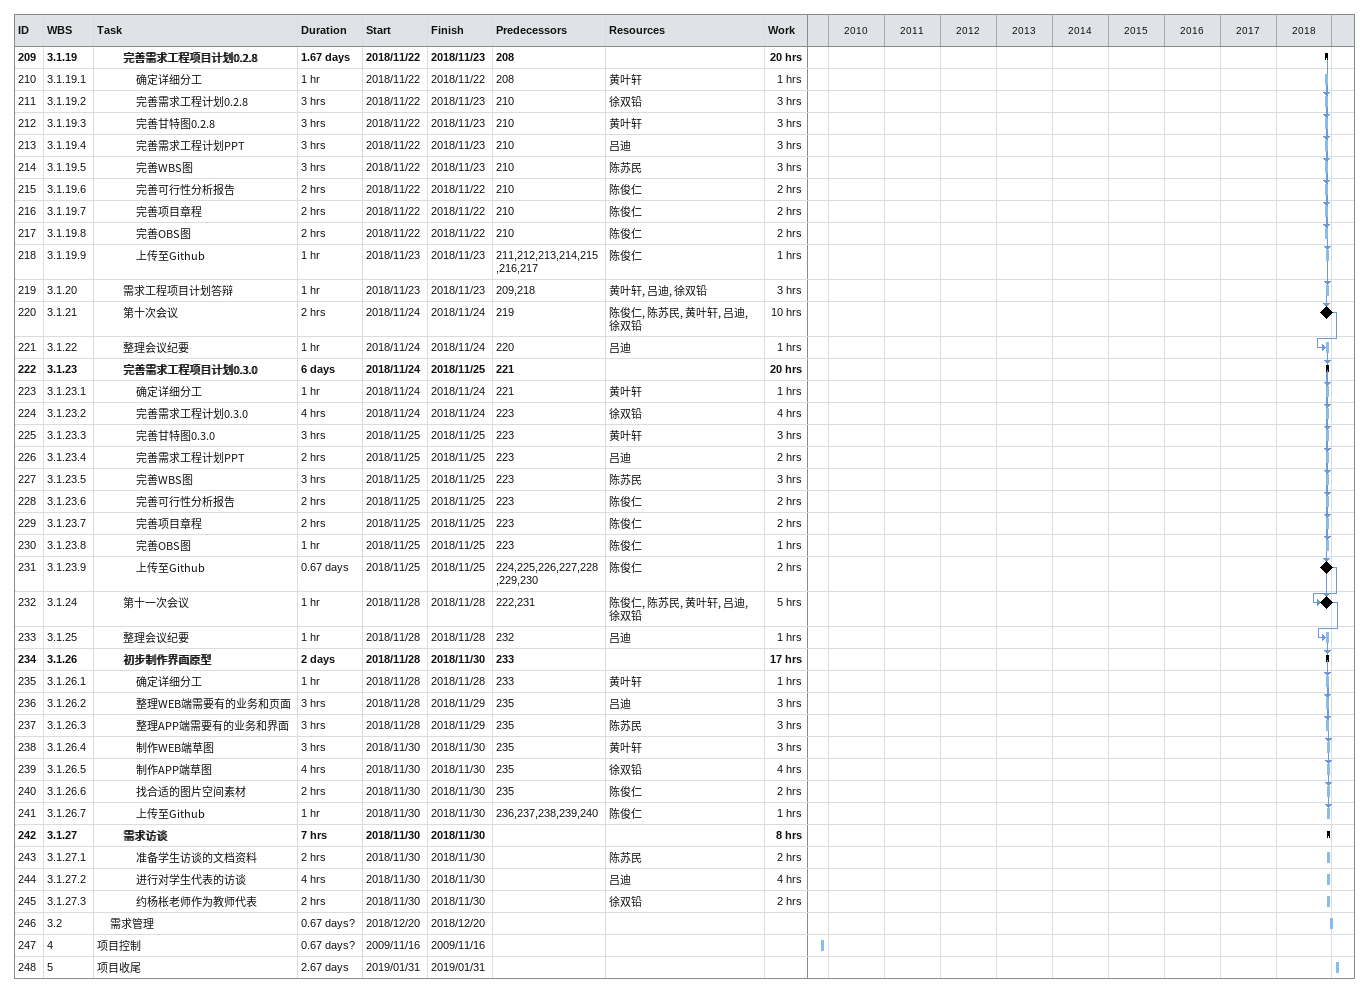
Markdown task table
| ID | WBS | Task | Duration | Start | Finish | Predecessors | Resources | Work (h) |
|---|---|---|---|---|---|---|---|---|
| 209 | 3.1.19 | **完善需求工程项目计划0.2.8** | 1.67d | 2018-11-22 | 2018-11-23 | 208 |  | 20 |
| 210 | 3.1.19.1 | 确定详细分工 | 1h | 2018-11-22 | 2018-11-22 | 208 | 黄叶轩 | 1 |
| 211 | 3.1.19.2 | 完善需求工程计划0.2.8 | 3h | 2018-11-22 | 2018-11-23 | 210 | 徐双铅 | 3 |
| 212 | 3.1.19.3 | 完善甘特图0.2.8 | 3h | 2018-11-22 | 2018-11-23 | 210 | 黄叶轩 | 3 |
| 213 | 3.1.19.4 | 完善需求工程计划PPT | 3h | 2018-11-22 | 2018-11-23 | 210 | 吕迪 | 3 |
| 214 | 3.1.19.5 | 完善WBS图 | 3h | 2018-11-22 | 2018-11-23 | 210 | 陈苏民 | 3 |
| 215 | 3.1.19.6 | 完善可行性分析报告 | 2h | 2018-11-22 | 2018-11-22 | 210 | 陈俊仁 | 2 |
| 216 | 3.1.19.7 | 完善项目章程 | 2h | 2018-11-22 | 2018-11-22 | 210 | 陈俊仁 | 2 |
| 217 | 3.1.19.8 | 完善OBS图 | 2h | 2018-11-22 | 2018-11-22 | 210 | 陈俊仁 | 2 |
| 218 | 3.1.19.9 | 上传至Github | 1h | 2018-11-23 | 2018-11-23 | 211, 212, 213, 214, 215, 216, 217 | 陈俊仁 | 1 |
| 219 | 3.1.20 | 需求工程项目计划答辩 | 1h | 2018-11-23 | 2018-11-23 | 209, 218 | 黄叶轩, 吕迪, 徐双铅 | 3 |
| 220 | 3.1.21 | 第十次会议 | 2h | 2018-11-24 | 2018-11-24 | 219 | 陈俊仁, 陈苏民, 黄叶轩, 吕迪, 徐双铅 | 10 |
| 221 | 3.1.22 | 整理会议纪要 | 1h | 2018-11-24 | 2018-11-24 | 220 | 吕迪 | 1 |
| 222 | 3.1.23 | **完善需求工程项目计划0.3.0** | 6d | 2018-11-24 | 2018-11-25 | 221 |  | 20 |
| 223 | 3.1.23.1 | 确定详细分工 | 1h | 2018-11-24 | 2018-11-24 | 221 | 黄叶轩 | 1 |
| 224 | 3.1.23.2 | 完善需求工程计划0.3.0 | 4h | 2018-11-24 | 2018-11-24 | 223 | 徐双铅 | 4 |
| 225 | 3.1.23.3 | 完善甘特图0.3.0 | 3h | 2018-11-25 | 2018-11-25 | 223 | 黄叶轩 | 3 |
| 226 | 3.1.23.4 | 完善需求工程计划PPT | 2h | 2018-11-25 | 2018-11-25 | 223 | 吕迪 | 2 |
| 227 | 3.1.23.5 | 完善WBS图 | 3h | 2018-11-25 | 2018-11-25 | 223 | 陈苏民 | 3 |
| 228 | 3.1.23.6 | 完善可行性分析报告 | 2h | 2018-11-25 | 2018-11-25 | 223 | 陈俊仁 | 2 |
| 229 | 3.1.23.7 | 完善项目章程 | 2h | 2018-11-25 | 2018-11-25 | 223 | 陈俊仁 | 2 |
| 230 | 3.1.23.8 | 完善OBS图 | 1h | 2018-11-25 | 2018-11-25 | 223 | 陈俊仁 | 1 |
| 231 | 3.1.23.9 | 上传至Github | 0.67d | 2018-11-25 | 2018-11-25 | 224, 225, 226, 227, 228, 229, 230 | 陈俊仁 | 2 |
| 232 | 3.1.24 | 第十一次会议 | 1h | 2018-11-28 | 2018-11-28 | 222, 231 | 陈俊仁, 陈苏民, 黄叶轩, 吕迪, 徐双铅 | 5 |
| 233 | 3.1.25 | 整理会议纪要 | 1h | 2018-11-28 | 2018-11-28 | 232 | 吕迪 | 1 |
| 234 | 3.1.26 | **初步制作界面原型** | 2d | 2018-11-28 | 2018-11-30 | 233 |  | 17 |
| 235 | 3.1.26.1 | 确定详细分工 | 1h | 2018-11-28 | 2018-11-28 | 233 | 黄叶轩 | 1 |
| 236 | 3.1.26.2 | 整理WEB端需要有的业务和页面 | 3h | 2018-11-28 | 2018-11-29 | 235 | 吕迪 | 3 |
| 237 | 3.1.26.3 | 整理APP端需要有的业务和界面 | 3h | 2018-11-28 | 2018-11-29 | 235 | 陈苏民 | 3 |
| 238 | 3.1.26.4 | 制作WEB端草图 | 3h | 2018-11-30 | 2018-11-30 | 235 | 黄叶轩 | 3 |
| 239 | 3.1.26.5 | 制作APP端草图 | 4h | 2018-11-30 | 2018-11-30 | 235 | 徐双铅 | 4 |
| 240 | 3.1.26.6 | 找合适的图片空间素材 | 2h | 2018-11-30 | 2018-11-30 | 235 | 陈俊仁 | 2 |
| 241 | 3.1.26.7 | 上传至Github | 1h | 2018-11-30 | 2018-11-30 | 236, 237, 238, 239, 240 | 陈俊仁 | 1 |
| 242 | 3.1.27 | **需求访谈** | 7h | 2018-11-30 | 2018-11-30 |  |  | 8 |
| 243 | 3.1.27.1 | 准备学生访谈的文档资料 | 2h | 2018-11-30 | 2018-11-30 |  | 陈苏民 | 2 |
| 244 | 3.1.27.2 | 进行对学生代表的访谈 | 4h | 2018-11-30 | 2018-11-30 |  | 吕迪 | 4 |
| 245 | 3.1.27.3 | 约杨枨老师作为教师代表 | 2h | 2018-11-30 | 2018-11-30 |  | 徐双铅 | 2 |
| 246 | 3.2 | 需求管理 | 0.67d? | 2018-12-20 | 2018-12-20 |  |  |  |
| 247 | 4 | 项目控制 | 0.67d? | 2009-11-16 | 2009-11-16 |  |  |  |
| 248 | 5 | 项目收尾 | 2.67d | 2019-01-31 | 2019-01-31 |  |  |  |
